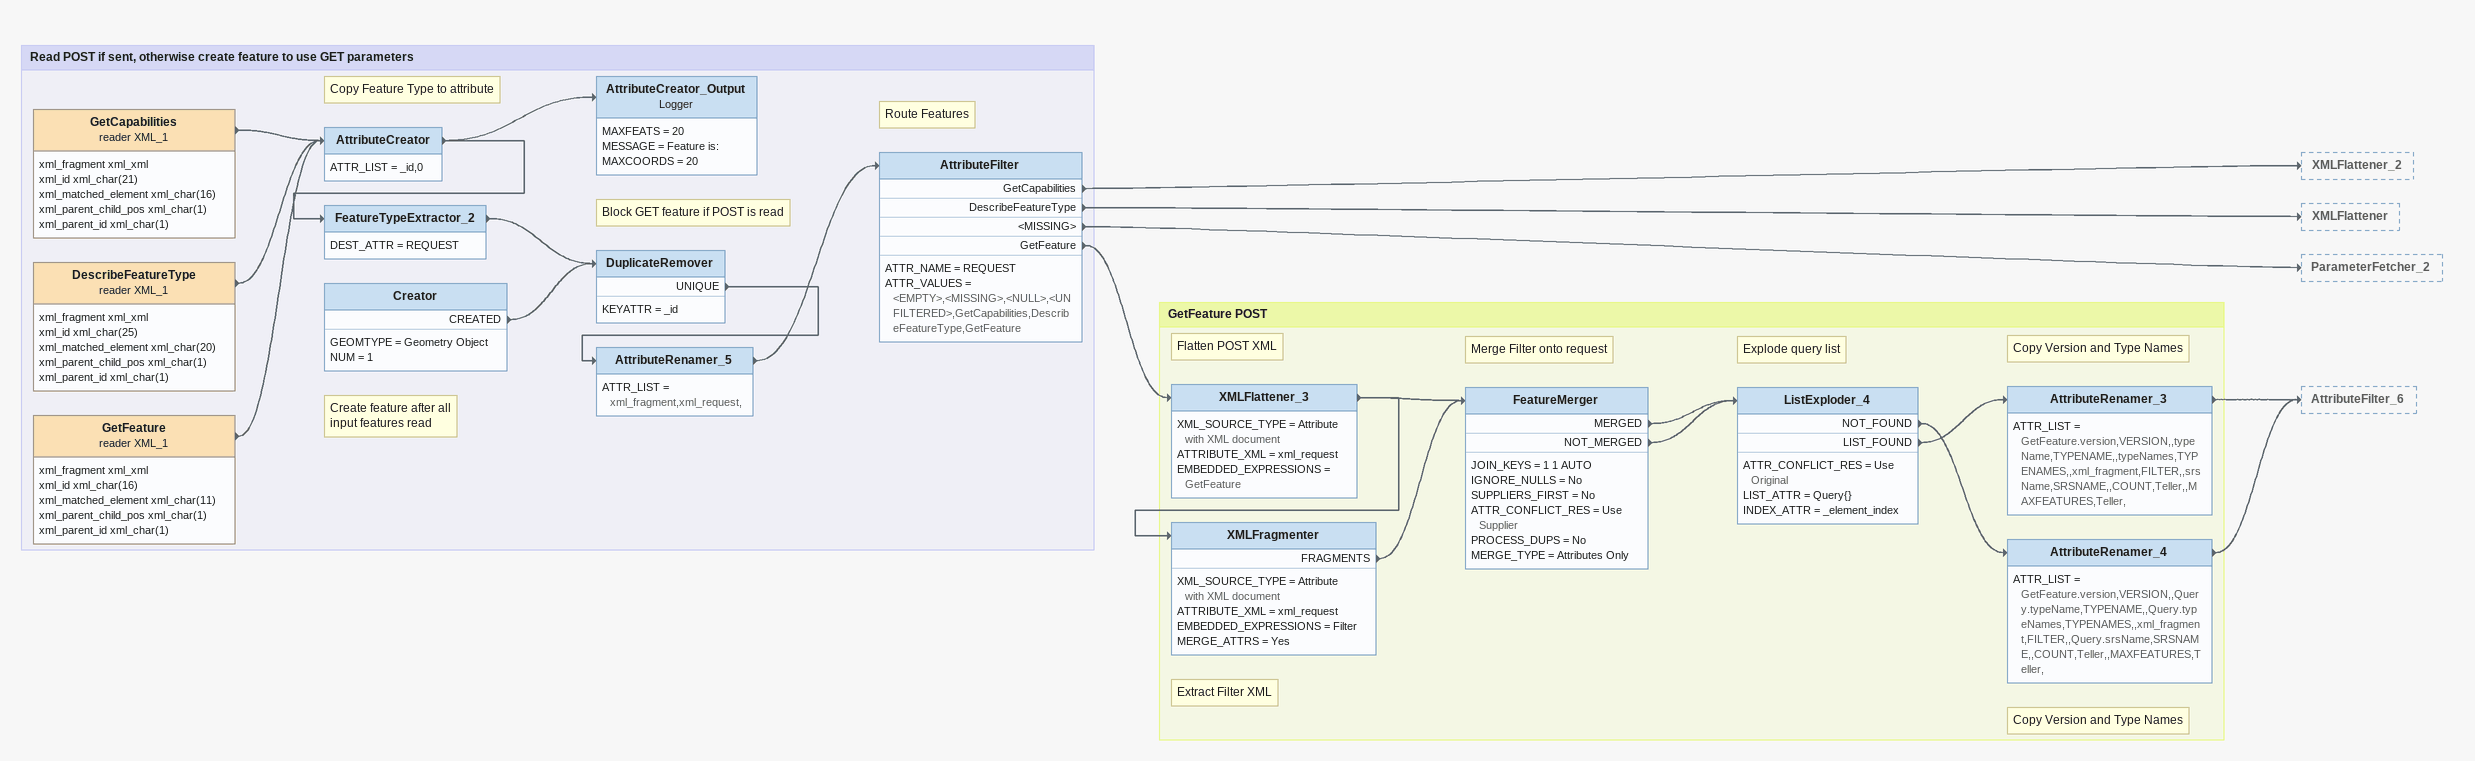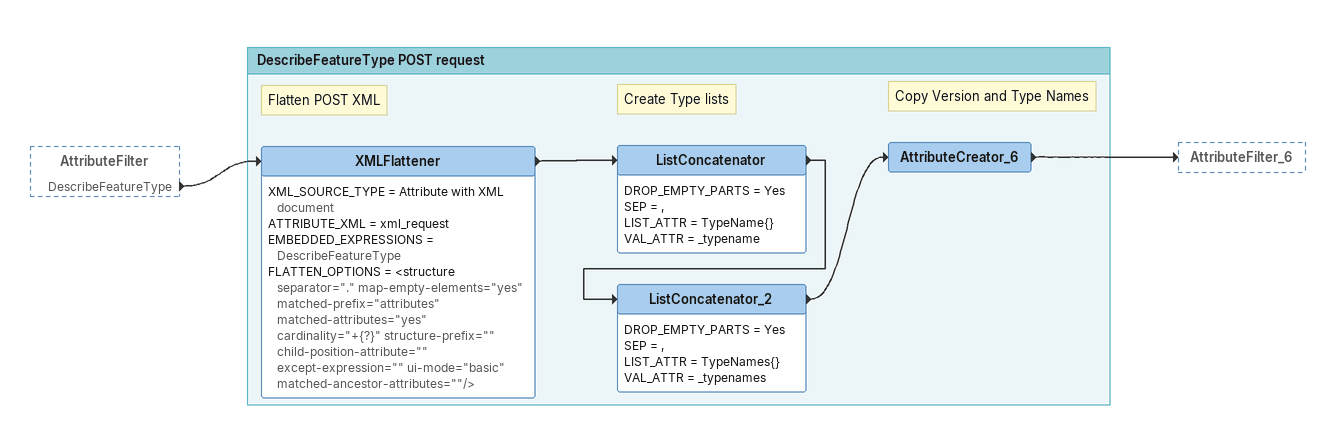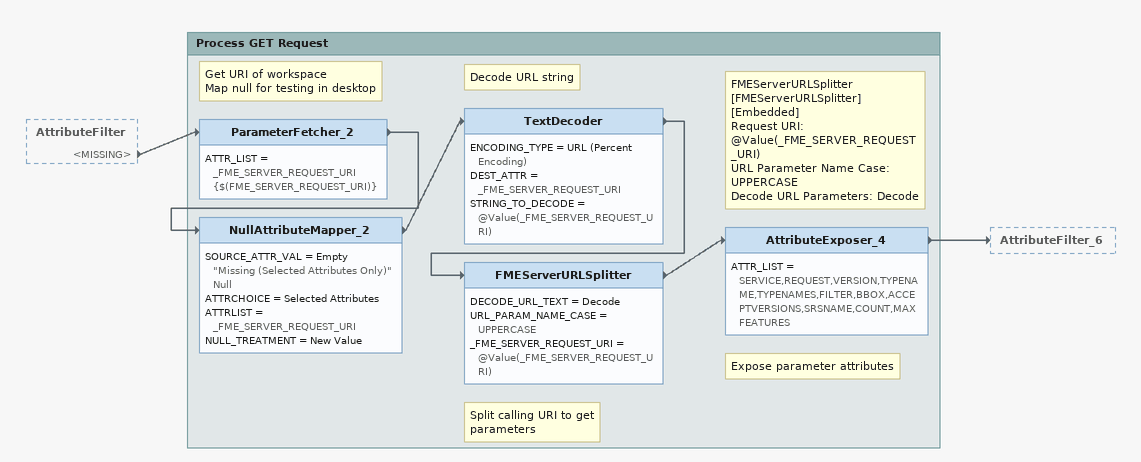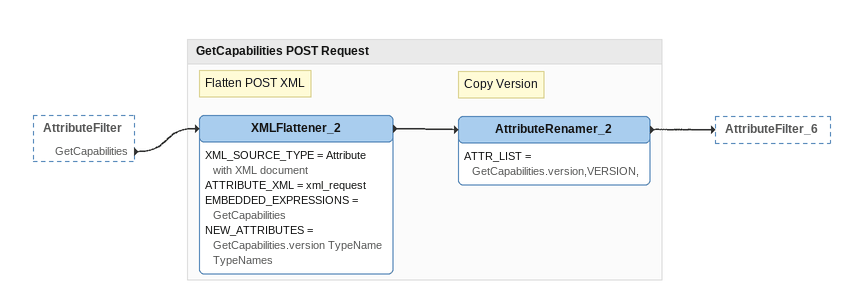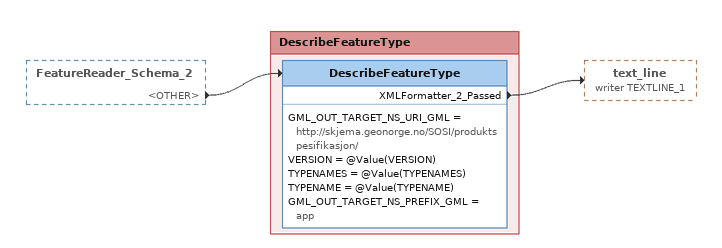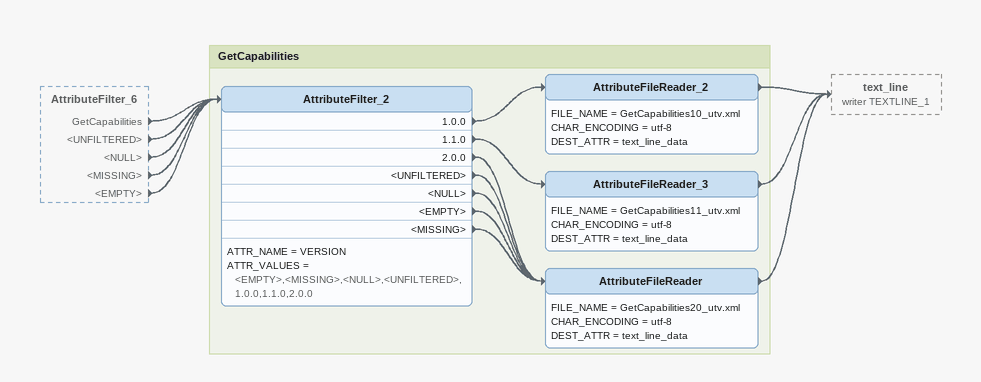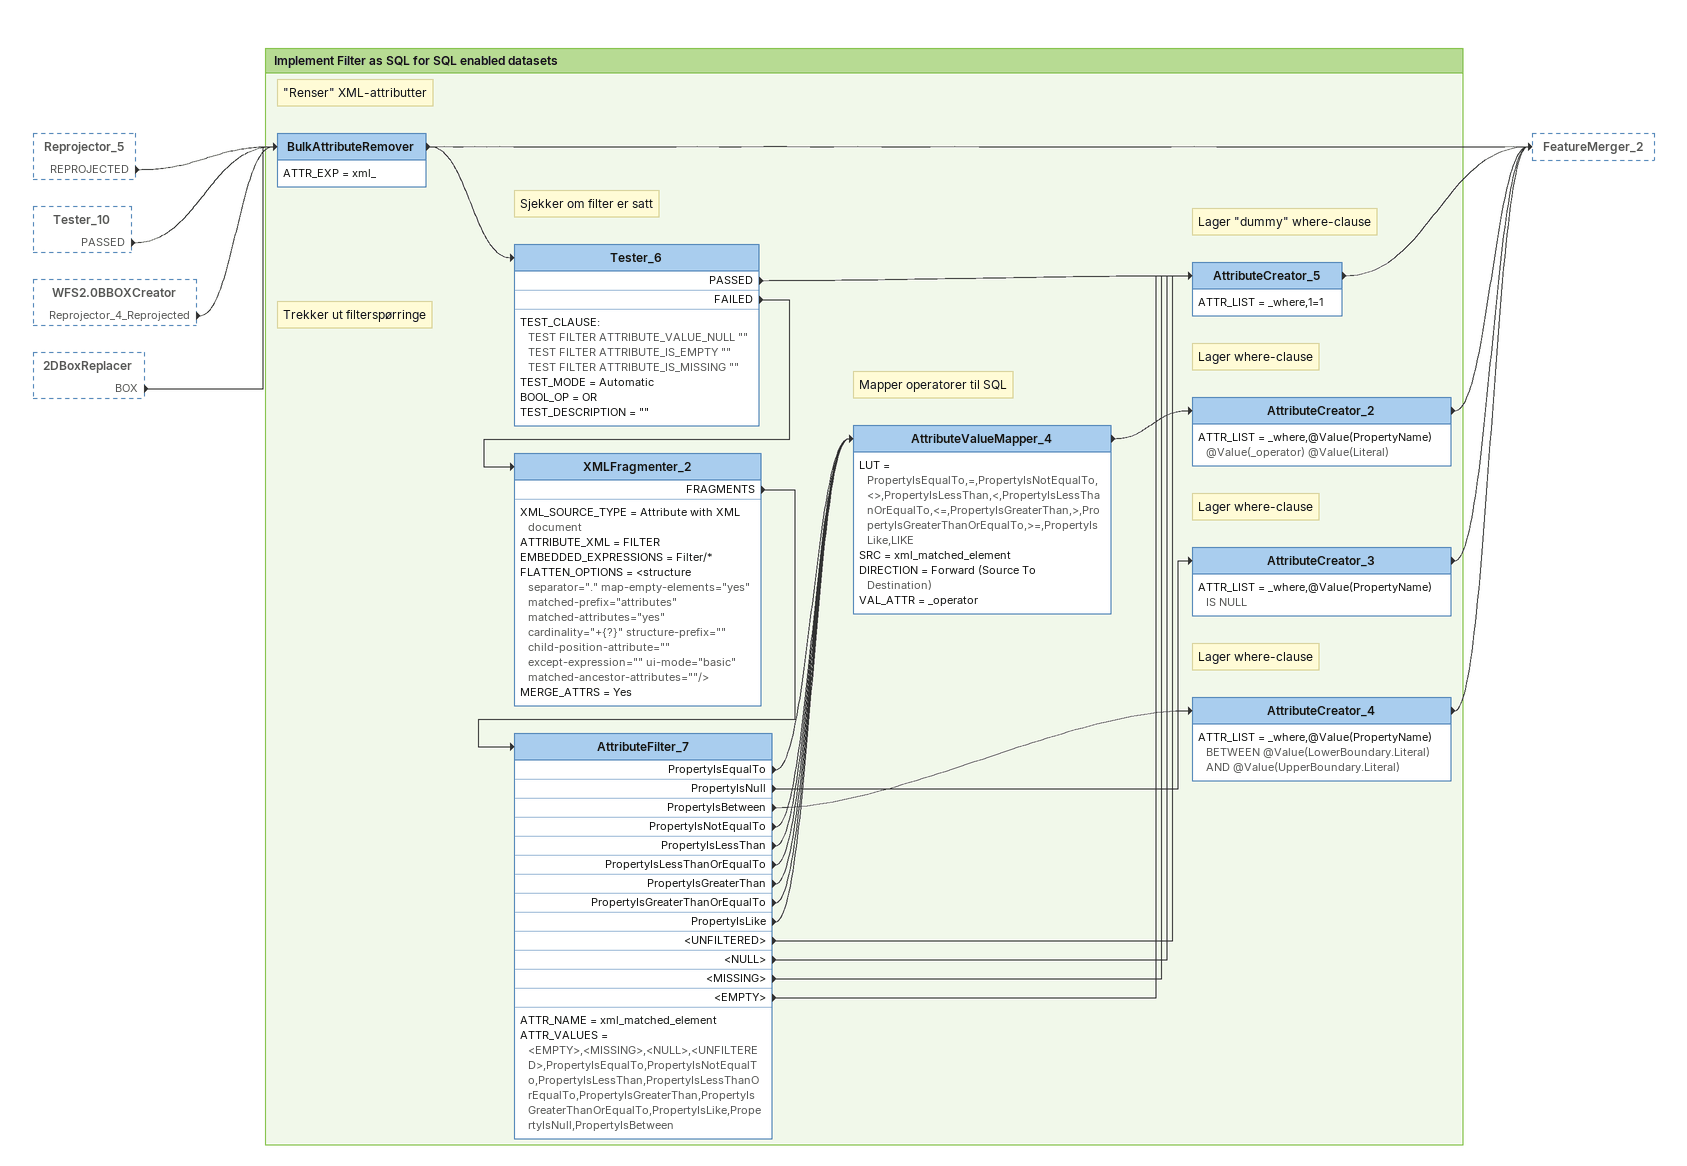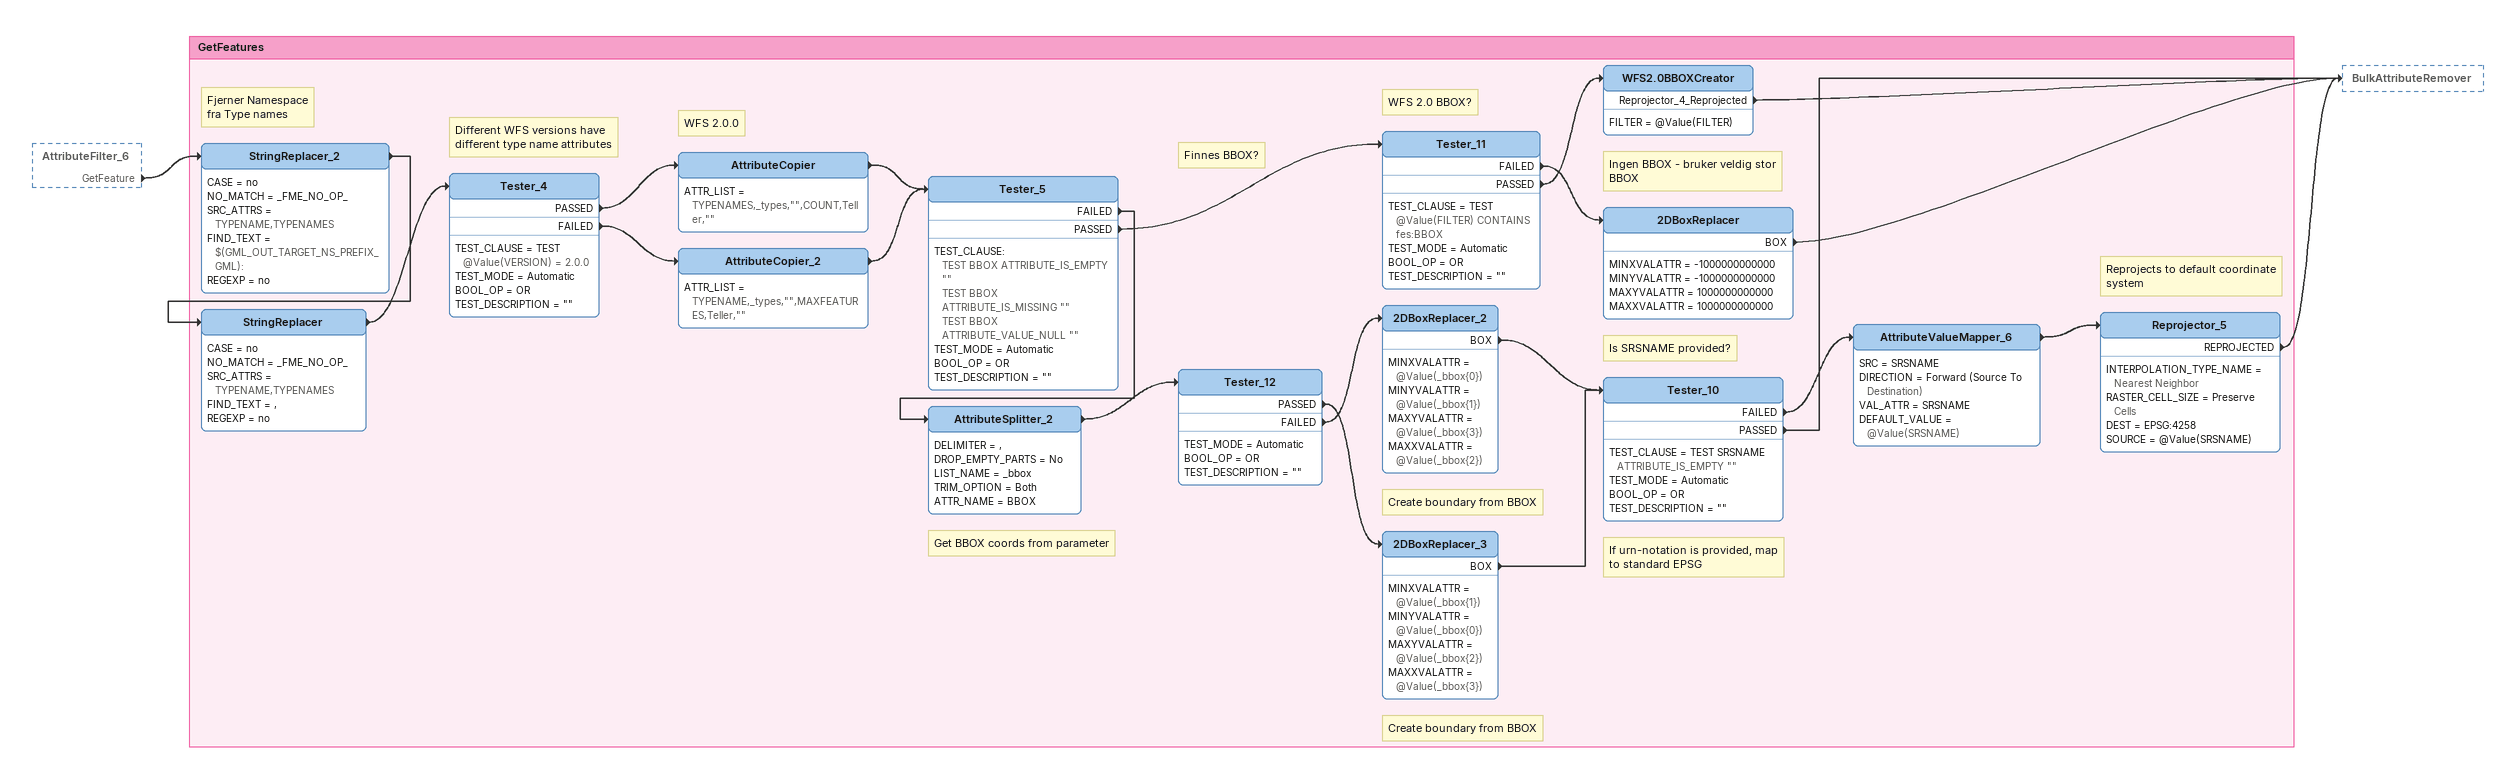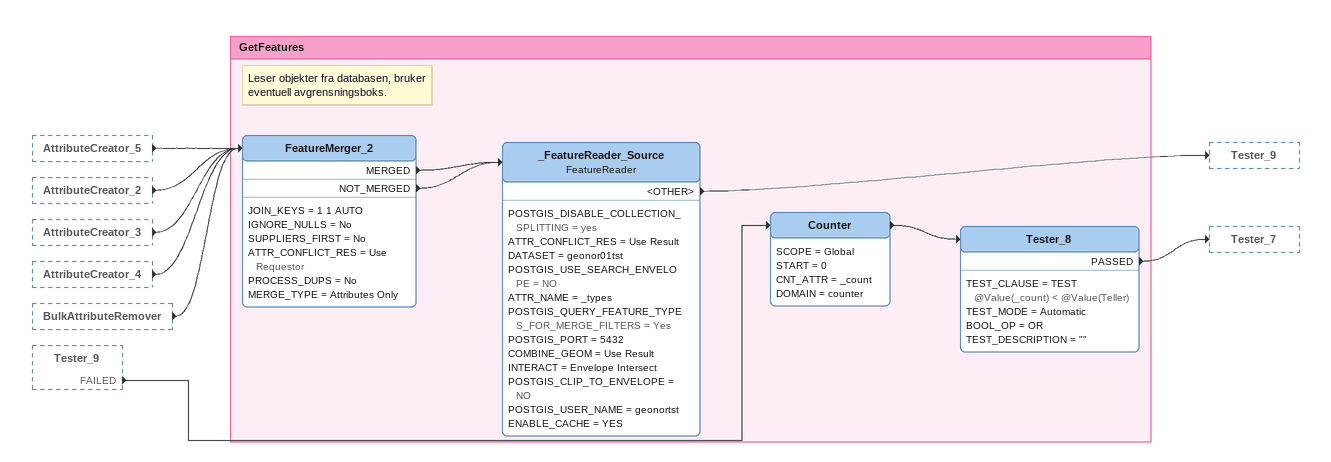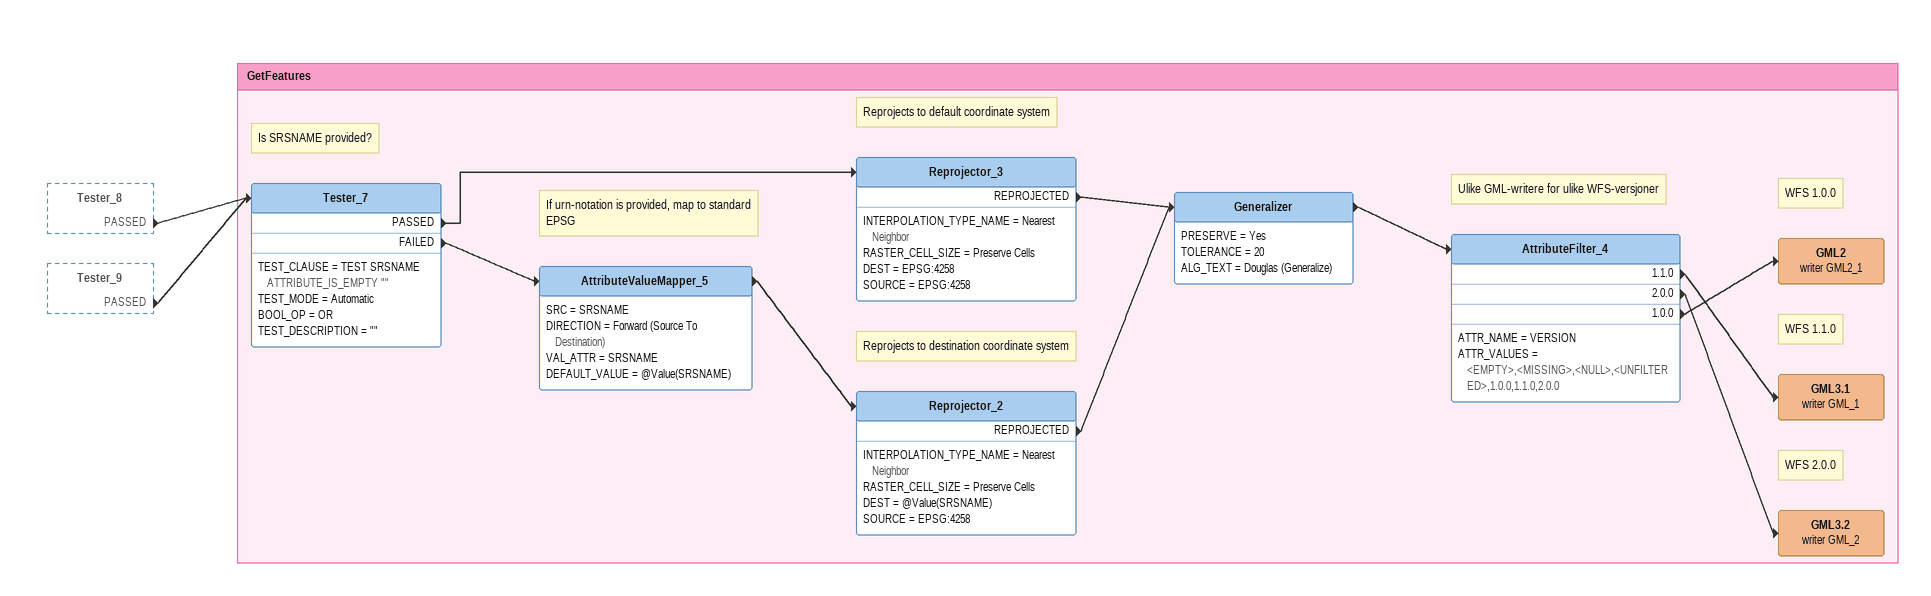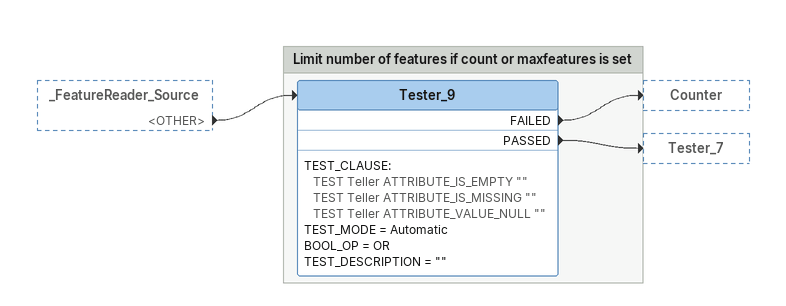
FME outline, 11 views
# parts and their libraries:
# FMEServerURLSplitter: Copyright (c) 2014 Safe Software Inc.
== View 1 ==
Bookmark: Read POST if sent, otherwise create feature to use GET parameters
GetCapabilities (reader XML_1)
    attributes: xml_fragment xml_xml, xml_id xml_char(21), xml_matched_element xml_char(16), xml_parent_child_pos xml_char(1), xml_parent_id xml_char(1)
    -> AttributeCreator
DescribeFeatureType (reader XML_1)
    attributes: xml_fragment xml_xml, xml_id xml_char(25), xml_matched_element xml_char(20), xml_parent_child_pos xml_char(1), xml_parent_id xml_char(1)
    -> AttributeCreator
GetFeature (reader XML_1)
    attributes: xml_fragment xml_xml, xml_id xml_char(16), xml_matched_element xml_char(11), xml_parent_child_pos xml_char(1), xml_parent_id xml_char(1)
    -> AttributeCreator
Note: Copy Feature Type to attribute
AttributeCreator
    ATTR_LIST = _id,0
    -> FeatureTypeExtractor_2
    -> AttributeCreator_Output
AttributeCreator_Output: Logger
    MAXFEATS = 20
    MESSAGE = Feature is:
    MAXCOORDS = 20
FeatureTypeExtractor_2
    DEST_ATTR = REQUEST
    -> DuplicateRemover
Note: Create feature after all / input features read
Creator
    GEOMTYPE = Geometry Object
    NUM = 1
    CREATED -> DuplicateRemover
Note: Block GET feature if POST is read
DuplicateRemover
    KEYATTR = _id
    UNIQUE -> AttributeRenamer_5
AttributeRenamer_5
    ATTR_LIST = xml_fragment,xml_request,
    -> AttributeFilter
Note: Route Features
AttributeFilter
    ATTR_NAME = REQUEST
    ATTR_VALUES = <EMPTY>,<MISSING>,<NULL>,<UNFILTERED>,GetCapabilities,DescribeFeatureType,GetFeature
    GetCapabilities -> XMLFlattener_2
    DescribeFeatureType -> XMLFlattener
    <MISSING> -> ParameterFetcher_2
    GetFeature -> XMLFlattener_3

Bookmark: GetFeature POST
Note: Flatten POST XML
XMLFlattener_3
    XML_SOURCE_TYPE = Attribute with XML document
    ATTRIBUTE_XML = xml_request
    EMBEDDED_EXPRESSIONS = GetFeature
    -> XMLFragmenter
    -> FeatureMerger
Note: Extract Filter XML
XMLFragmenter
    XML_SOURCE_TYPE = Attribute with XML document
    ATTRIBUTE_XML = xml_request
    EMBEDDED_EXPRESSIONS = Filter
    MERGE_ATTRS = Yes
    FRAGMENTS -> FeatureMerger
Note: Merge Filter onto request
FeatureMerger
    JOIN_KEYS = 1 1 AUTO
    IGNORE_NULLS = No
    SUPPLIERS_FIRST = No
    ATTR_CONFLICT_RES = Use Supplier
    PROCESS_DUPS = No
    MERGE_TYPE = Attributes Only
    MERGED -> ListExploder_4
    NOT_MERGED -> ListExploder_4
Note: Explode query list
ListExploder_4
    ATTR_CONFLICT_RES = Use Original
    LIST_ATTR = Query{}
    INDEX_ATTR = _element_index
    NOT_FOUND -> AttributeRenamer_4
    LIST_FOUND -> AttributeRenamer_3
Note: Copy Version and Type Names
AttributeRenamer_3
    ATTR_LIST = GetFeature.version,VERSION,,typeName,TYPENAME,,typeNames,TYPENAMES,,xml_fragment,FILTER,,srsName,SRSNAME,,COUNT,Teller,,MAXFEATURES,Teller,
    -> AttributeFilter_6
Note: Copy Version and Type Names
AttributeRenamer_4
    ATTR_LIST = GetFeature.version,VERSION,,Query.typeName,TYPENAME,,Query.typeNames,TYPENAMES,,xml_fragment,FILTER,,Query.srsName,SRSNAME,,COUNT,Teller,,MAXFEATURES,Teller,
    -> AttributeFilter_6

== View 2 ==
AttributeFilter [outside]
    DescribeFeatureType -> XMLFlattener

Bookmark: DescribeFeatureType POST request
Note: Flatten POST XML
XMLFlattener
    XML_SOURCE_TYPE = Attribute with XML document
    ATTRIBUTE_XML = xml_request
    EMBEDDED_EXPRESSIONS = DescribeFeatureType
    FLATTEN_OPTIONS = <structure separator="." map-empty-elements="yes" matched-prefix="attributes" matched-attributes="yes" cardinality="+{?}" structure-prefix="" child-position-attribute="" except-expression="" ui-mode="basic" matched-ancestor-attributes=""/>
    -> ListConcatenator
Note: Create Type lists
ListConcatenator
    DROP_EMPTY_PARTS = Yes
    SEP = ,
    LIST_ATTR = TypeName{}
    VAL_ATTR = _typename
    -> ListConcatenator_2
ListConcatenator_2
    DROP_EMPTY_PARTS = Yes
    SEP = ,
    LIST_ATTR = TypeNames{}
    VAL_ATTR = _typenames
    -> AttributeCreator_6
Note: Copy Version and Type Names
AttributeCreator_6
    -> AttributeFilter_6

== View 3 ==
AttributeFilter [outside]
    <MISSING> -> ParameterFetcher_2

Bookmark: Process GET Request
Note: Get URI of workspace / Map null for testing in desktop
ParameterFetcher_2
    ATTR_LIST = _FME_SERVER_REQUEST_URI {$(FME_SERVER_REQUEST_URI)}
    -> NullAttributeMapper_2
NullAttributeMapper_2
    SOURCE_ATTR_VAL = Empty "Missing (Selected Attributes Only)" Null
    ATTRCHOICE = Selected Attributes
    ATTRLIST = _FME_SERVER_REQUEST_URI
    NULL_TREATMENT = New Value
    -> TextDecoder
Note: Decode URL string
TextDecoder
    ENCODING_TYPE = URL (Percent Encoding)
    DEST_ATTR = _FME_SERVER_REQUEST_URI
    STRING_TO_DECODE = @Value(_FME_SERVER_REQUEST_URI)
    -> FMEServerURLSplitter
Note: Split calling URI to get parameters
Note: FMEServerURLSplitter [FMEServerURLSplitter] / [Embedded] / Request URI: @Value(_FME_SERVER_REQUEST_URI) / URL Parameter Name Case: UPPERCASE / Decode URL Parameters: Decode
FMEServerURLSplitter
    DECODE_URL_TEXT = Decode
    URL_PARAM_NAME_CASE = UPPERCASE
    _FME_SERVER_REQUEST_URI = @Value(_FME_SERVER_REQUEST_URI)
    -> AttributeExposer_4
Note: Expose parameter attributes
AttributeExposer_4
    ATTR_LIST = SERVICE,REQUEST,VERSION,TYPENAME,TYPENAMES,FILTER,BBOX,ACCEPTVERSIONS,SRSNAME,COUNT,MAXFEATURES
    -> AttributeFilter_6

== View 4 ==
AttributeFilter [outside]
    GetCapabilities -> XMLFlattener_2

Bookmark: GetCapabilities POST Request
Note: Flatten POST XML
XMLFlattener_2
    XML_SOURCE_TYPE = Attribute with XML document
    ATTRIBUTE_XML = xml_request
    EMBEDDED_EXPRESSIONS = GetCapabilities
    NEW_ATTRIBUTES = GetCapabilities.version TypeName TypeNames
    -> AttributeRenamer_2
Note: Copy Version
AttributeRenamer_2
    ATTR_LIST = GetCapabilities.version,VERSION,
    -> AttributeFilter_6

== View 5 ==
FeatureReader_Schema_2 [outside]
    <OTHER> -> DescribeFeatureType

Bookmark: DescribeFeatureType
DescribeFeatureType
    GML_OUT_TARGET_NS_URI_GML = http://skjema.geonorge.no/SOSI/produktspesifikasjon/
    VERSION = @Value(VERSION)
    TYPENAMES = @Value(TYPENAMES)
    TYPENAME = @Value(TYPENAME)
    GML_OUT_TARGET_NS_PREFIX_GML = app
    XMLFormatter_2_Passed -> text_line (writer TEXTLINE_1)

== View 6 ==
AttributeFilter_6 [outside]
    GetCapabilities -> AttributeFilter_2
    <UNFILTERED> -> AttributeFilter_2
    <NULL> -> AttributeFilter_2
    <MISSING> -> AttributeFilter_2
    <EMPTY> -> AttributeFilter_2

Bookmark: GetCapabilities
AttributeFilter_2
    ATTR_NAME = VERSION
    ATTR_VALUES = <EMPTY>,<MISSING>,<NULL>,<UNFILTERED>,1.0.0,1.1.0,2.0.0
    1.0.0 -> AttributeFileReader_2
    1.1.0 -> AttributeFileReader_3
    2.0.0 -> AttributeFileReader
    <UNFILTERED> -> AttributeFileReader
    <NULL> -> AttributeFileReader
    <EMPTY> -> AttributeFileReader
    <MISSING> -> AttributeFileReader
AttributeFileReader_2
    FILE_NAME = GetCapabilities10_utv.xml
    CHAR_ENCODING = utf-8
    DEST_ATTR = text_line_data
    -> text_line (writer TEXTLINE_1)
AttributeFileReader_3
    FILE_NAME = GetCapabilities11_utv.xml
    CHAR_ENCODING = utf-8
    DEST_ATTR = text_line_data
    -> text_line (writer TEXTLINE_1)
AttributeFileReader
    FILE_NAME = GetCapabilities20_utv.xml
    CHAR_ENCODING = utf-8
    DEST_ATTR = text_line_data
    -> text_line (writer TEXTLINE_1)

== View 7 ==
Reprojector_5 [outside]
    REPROJECTED -> BulkAttributeRemover
Tester_10 [outside]
    PASSED -> BulkAttributeRemover
WFS2.0BBOXCreator [outside]
    Reprojector_4_Reprojected -> BulkAttributeRemover
2DBoxReplacer [outside]
    BOX -> BulkAttributeRemover

Bookmark: Implement Filter as SQL for SQL enabled datasets
Note: "Renser" XML-attributter
BulkAttributeRemover
    ATTR_EXP = xml_
    -> Tester_6
    -> FeatureMerger_2
Note: Sjekker om filter er satt
Tester_6
    TEST_CLAUSE:
      TEST FILTER ATTRIBUTE_VALUE_NULL ""
      TEST FILTER ATTRIBUTE_IS_EMPTY ""
      TEST FILTER ATTRIBUTE_IS_MISSING ""
    TEST_MODE = Automatic
    BOOL_OP = OR
    TEST_DESCRIPTION = ""
    PASSED -> AttributeCreator_5
    FAILED -> XMLFragmenter_2
Note: Trekker ut filterspørringe
XMLFragmenter_2
    XML_SOURCE_TYPE = Attribute with XML document
    ATTRIBUTE_XML = FILTER
    EMBEDDED_EXPRESSIONS = Filter/*
    FLATTEN_OPTIONS = <structure separator="." map-empty-elements="yes" matched-prefix="attributes" matched-attributes="yes" cardinality="+{?}" structure-prefix="" child-position-attribute="" except-expression="" ui-mode="basic" matched-ancestor-attributes=""/>
    MERGE_ATTRS = Yes
    FRAGMENTS -> AttributeFilter_7
AttributeFilter_7
    ATTR_NAME = xml_matched_element
    ATTR_VALUES = <EMPTY>,<MISSING>,<NULL>,<UNFILTERED>,PropertyIsEqualTo,PropertyIsNotEqualTo,PropertyIsLessThan,PropertyIsLessThanOrEqualTo,PropertyIsGreaterThan,PropertyIsGreaterThanOrEqualTo,PropertyIsLike,PropertyIsNull,PropertyIsBetween
    PropertyIsEqualTo -> AttributeValueMapper_4
    PropertyIsNull -> AttributeCreator_3
    PropertyIsBetween -> AttributeCreator_4
    PropertyIsNotEqualTo -> AttributeValueMapper_4
    PropertyIsLessThan -> AttributeValueMapper_4
    PropertyIsLessThanOrEqualTo -> AttributeValueMapper_4
    PropertyIsGreaterThan -> AttributeValueMapper_4
    PropertyIsGreaterThanOrEqualTo -> AttributeValueMapper_4
    PropertyIsLike -> AttributeValueMapper_4
    <UNFILTERED> -> AttributeCreator_5
    <NULL> -> AttributeCreator_5
    <MISSING> -> AttributeCreator_5
    <EMPTY> -> AttributeCreator_5
Note: Lager "dummy" where-clause
AttributeCreator_5
    ATTR_LIST = _where,1=1
    -> FeatureMerger_2
Note: Mapper operatorer til SQL
AttributeValueMapper_4
    LUT = PropertyIsEqualTo,=,PropertyIsNotEqualTo,<>,PropertyIsLessThan,<,PropertyIsLessThanOrEqualTo,<=,PropertyIsGreaterThan,>,PropertyIsGreaterThanOrEqualTo,>=,PropertyIsLike,LIKE
    SRC = xml_matched_element
    DIRECTION = Forward (Source To Destination)
    VAL_ATTR = _operator
    -> AttributeCreator_2
Note: Lager where-clause
AttributeCreator_2
    ATTR_LIST = _where,@Value(PropertyName) @Value(_operator) @Value(Literal)
    -> FeatureMerger_2
Note: Lager where-clause
AttributeCreator_3
    ATTR_LIST = _where,@Value(PropertyName) IS NULL
    -> FeatureMerger_2
Note: Lager where-clause
AttributeCreator_4
    ATTR_LIST = _where,@Value(PropertyName) BETWEEN @Value(LowerBoundary.Literal) AND @Value(UpperBoundary.Literal)
    -> FeatureMerger_2

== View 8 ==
AttributeFilter_6 [outside]
    GetFeature -> StringReplacer_2

Bookmark: GetFeatures
Note: Fjerner Namespace / fra Type names
StringReplacer_2
    CASE = no
    NO_MATCH = _FME_NO_OP_
    SRC_ATTRS = TYPENAME,TYPENAMES
    FIND_TEXT = $(GML_OUT_TARGET_NS_PREFIX_GML):
    REGEXP = no
    -> StringReplacer
StringReplacer
    CASE = no
    NO_MATCH = _FME_NO_OP_
    SRC_ATTRS = TYPENAME,TYPENAMES
    FIND_TEXT = ,
    REGEXP = no
    -> Tester_4
Note: Different WFS versions have / different type name attributes
Tester_4
    TEST_CLAUSE = TEST @Value(VERSION) = 2.0.0
    TEST_MODE = Automatic
    BOOL_OP = OR
    TEST_DESCRIPTION = ""
    PASSED -> AttributeCopier
    FAILED -> AttributeCopier_2
Note: WFS 2.0.0
AttributeCopier
    ATTR_LIST = TYPENAMES,_types,"",COUNT,Teller,""
    -> Tester_5
AttributeCopier_2
    ATTR_LIST = TYPENAME,_types,"",MAXFEATURES,Teller,""
    -> Tester_5
Note: Finnes BBOX?
Tester_5
    TEST_CLAUSE:
      TEST BBOX ATTRIBUTE_IS_EMPTY ""
      TEST BBOX ATTRIBUTE_IS_MISSING ""
      TEST BBOX ATTRIBUTE_VALUE_NULL ""
    TEST_MODE = Automatic
    BOOL_OP = OR
    TEST_DESCRIPTION = ""
    FAILED -> AttributeSplitter_2
    PASSED -> Tester_11
Note: WFS 2.0 BBOX?
Tester_11
    TEST_CLAUSE = TEST @Value(FILTER) CONTAINS fes:BBOX
    TEST_MODE = Automatic
    BOOL_OP = OR
    TEST_DESCRIPTION = ""
    FAILED -> 2DBoxReplacer
    PASSED -> WFS2.0BBOXCreator
WFS2.0BBOXCreator
    FILTER = @Value(FILTER)
    Reprojector_4_Reprojected -> BulkAttributeRemover
Note: Ingen BBOX - bruker veldig stor BBOX
2DBoxReplacer
    MINXVALATTR = -1000000000000
    MINYVALATTR = -1000000000000
    MAXYVALATTR = 1000000000000
    MAXXVALATTR = 1000000000000
    BOX -> BulkAttributeRemover
Note: Get BBOX coords from parameter
AttributeSplitter_2
    DELIMITER = ,
    DROP_EMPTY_PARTS = No
    LIST_NAME = _bbox
    TRIM_OPTION = Both
    ATTR_NAME = BBOX
    -> Tester_12
Tester_12
    TEST_MODE = Automatic
    BOOL_OP = OR
    TEST_DESCRIPTION = ""
    PASSED -> 2DBoxReplacer_3
    FAILED -> 2DBoxReplacer_2
Note: Create boundary from BBOX
2DBoxReplacer_2
    MINXVALATTR = @Value(_bbox{0})
    MINYVALATTR = @Value(_bbox{1})
    MAXYVALATTR = @Value(_bbox{3})
    MAXXVALATTR = @Value(_bbox{2})
    BOX -> Tester_10
Note: Create boundary from BBOX
2DBoxReplacer_3
    MINXVALATTR = @Value(_bbox{1})
    MINYVALATTR = @Value(_bbox{0})
    MAXYVALATTR = @Value(_bbox{2})
    MAXXVALATTR = @Value(_bbox{3})
    BOX -> Tester_10
Note: Is SRSNAME provided?
Tester_10
    TEST_CLAUSE = TEST SRSNAME ATTRIBUTE_IS_EMPTY ""
    TEST_MODE = Automatic
    BOOL_OP = OR
    TEST_DESCRIPTION = ""
    FAILED -> AttributeValueMapper_6
    PASSED -> BulkAttributeRemover
Note: If urn-notation is provided, map to standard EPSG
AttributeValueMapper_6
    SRC = SRSNAME
    DIRECTION = Forward (Source To Destination)
    VAL_ATTR = SRSNAME
    DEFAULT_VALUE = @Value(SRSNAME)
    -> Reprojector_5
Note: Reprojects to default coordinate system
Reprojector_5
    INTERPOLATION_TYPE_NAME = Nearest Neighbor
    RASTER_CELL_SIZE = Preserve Cells
    DEST = EPSG:4258
    SOURCE = @Value(SRSNAME)
    REPROJECTED -> BulkAttributeRemover

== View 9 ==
AttributeCreator_5 [outside]
    -> FeatureMerger_2
AttributeCreator_2 [outside]
    -> FeatureMerger_2
AttributeCreator_3 [outside]
    -> FeatureMerger_2
AttributeCreator_4 [outside]
    -> FeatureMerger_2
BulkAttributeRemover [outside]
    -> FeatureMerger_2
Tester_9 [outside]
    FAILED -> Counter

Bookmark: GetFeatures
FeatureMerger_2
    JOIN_KEYS = 1 1 AUTO
    IGNORE_NULLS = No
    SUPPLIERS_FIRST = No
    ATTR_CONFLICT_RES = Use Requestor
    PROCESS_DUPS = No
    MERGE_TYPE = Attributes Only
    MERGED -> _FeatureReader_Source
    NOT_MERGED -> _FeatureReader_Source
Note: Leser objekter fra databasen, bruker eventuell avgrensningsboks.
_FeatureReader_Source: FeatureReader
    POSTGIS_DISABLE_COLLECTION_SPLITTING = yes
    ATTR_CONFLICT_RES = Use Result
    DATASET = geonor01tst
    POSTGIS_USE_SEARCH_ENVELOPE = NO
    ATTR_NAME = _types
    POSTGIS_QUERY_FEATURE_TYPES_FOR_MERGE_FILTERS = Yes
    POSTGIS_PORT = 5432
    COMBINE_GEOM = Use Result
    INTERACT = Envelope Intersect
    POSTGIS_CLIP_TO_ENVELOPE = NO
    POSTGIS_USER_NAME = geonortst
    ENABLE_CACHE = YES
    <OTHER> -> Tester_9
Counter
    SCOPE = Global
    START = 0
    CNT_ATTR = _count
    DOMAIN = counter
    -> Tester_8
Tester_8
    TEST_CLAUSE = TEST @Value(_count) < @Value(Teller)
    TEST_MODE = Automatic
    BOOL_OP = OR
    TEST_DESCRIPTION = ""
    PASSED -> Tester_7

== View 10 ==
Tester_8 [outside]
    PASSED -> Tester_7
Tester_9 [outside]
    PASSED -> Tester_7

Bookmark: GetFeatures
Note: Is SRSNAME provided?
Tester_7
    TEST_CLAUSE = TEST SRSNAME ATTRIBUTE_IS_EMPTY ""
    TEST_MODE = Automatic
    BOOL_OP = OR
    TEST_DESCRIPTION = ""
    PASSED -> Reprojector_3
    FAILED -> AttributeValueMapper_5
Note: Reprojects to default coordinate system
Reprojector_3
    INTERPOLATION_TYPE_NAME = Nearest Neighbor
    RASTER_CELL_SIZE = Preserve Cells
    DEST = EPSG:4258
    SOURCE = EPSG:4258
    REPROJECTED -> Generalizer
Note: If urn-notation is provided, map to standard EPSG
AttributeValueMapper_5
    SRC = SRSNAME
    DIRECTION = Forward (Source To Destination)
    VAL_ATTR = SRSNAME
    DEFAULT_VALUE = @Value(SRSNAME)
    -> Reprojector_2
Note: Reprojects to destination coordinate system
Reprojector_2
    INTERPOLATION_TYPE_NAME = Nearest Neighbor
    RASTER_CELL_SIZE = Preserve Cells
    DEST = @Value(SRSNAME)
    SOURCE = EPSG:4258
    REPROJECTED -> Generalizer
Generalizer
    PRESERVE = Yes
    TOLERANCE = 20
    ALG_TEXT = Douglas (Generalize)
    -> AttributeFilter_4
Note: Ulike GML-writere for ulike WFS-versjoner
AttributeFilter_4
    ATTR_NAME = VERSION
    ATTR_VALUES = <EMPTY>,<MISSING>,<NULL>,<UNFILTERED>,1.0.0,1.1.0,2.0.0
    1.1.0 -> GML3.1 (writer GML_1)
    2.0.0 -> GML3.2 (writer GML_2)
    1.0.0 -> GML2 (writer GML2_1)
Note: WFS 1.0.0
GML2 (writer GML2_1)
Note: WFS 1.1.0
GML3.1 (writer GML_1)
Note: WFS 2.0.0
GML3.2 (writer GML_2)

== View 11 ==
_FeatureReader_Source [outside]
    <OTHER> -> Tester_9

Bookmark: Limit number of features if count or maxfeatures is set
Tester_9
    TEST_CLAUSE:
      TEST Teller ATTRIBUTE_IS_EMPTY ""
      TEST Teller ATTRIBUTE_IS_MISSING ""
      TEST Teller ATTRIBUTE_VALUE_NULL ""
    TEST_MODE = Automatic
    BOOL_OP = OR
    TEST_DESCRIPTION = ""
    FAILED -> Counter
    PASSED -> Tester_7
